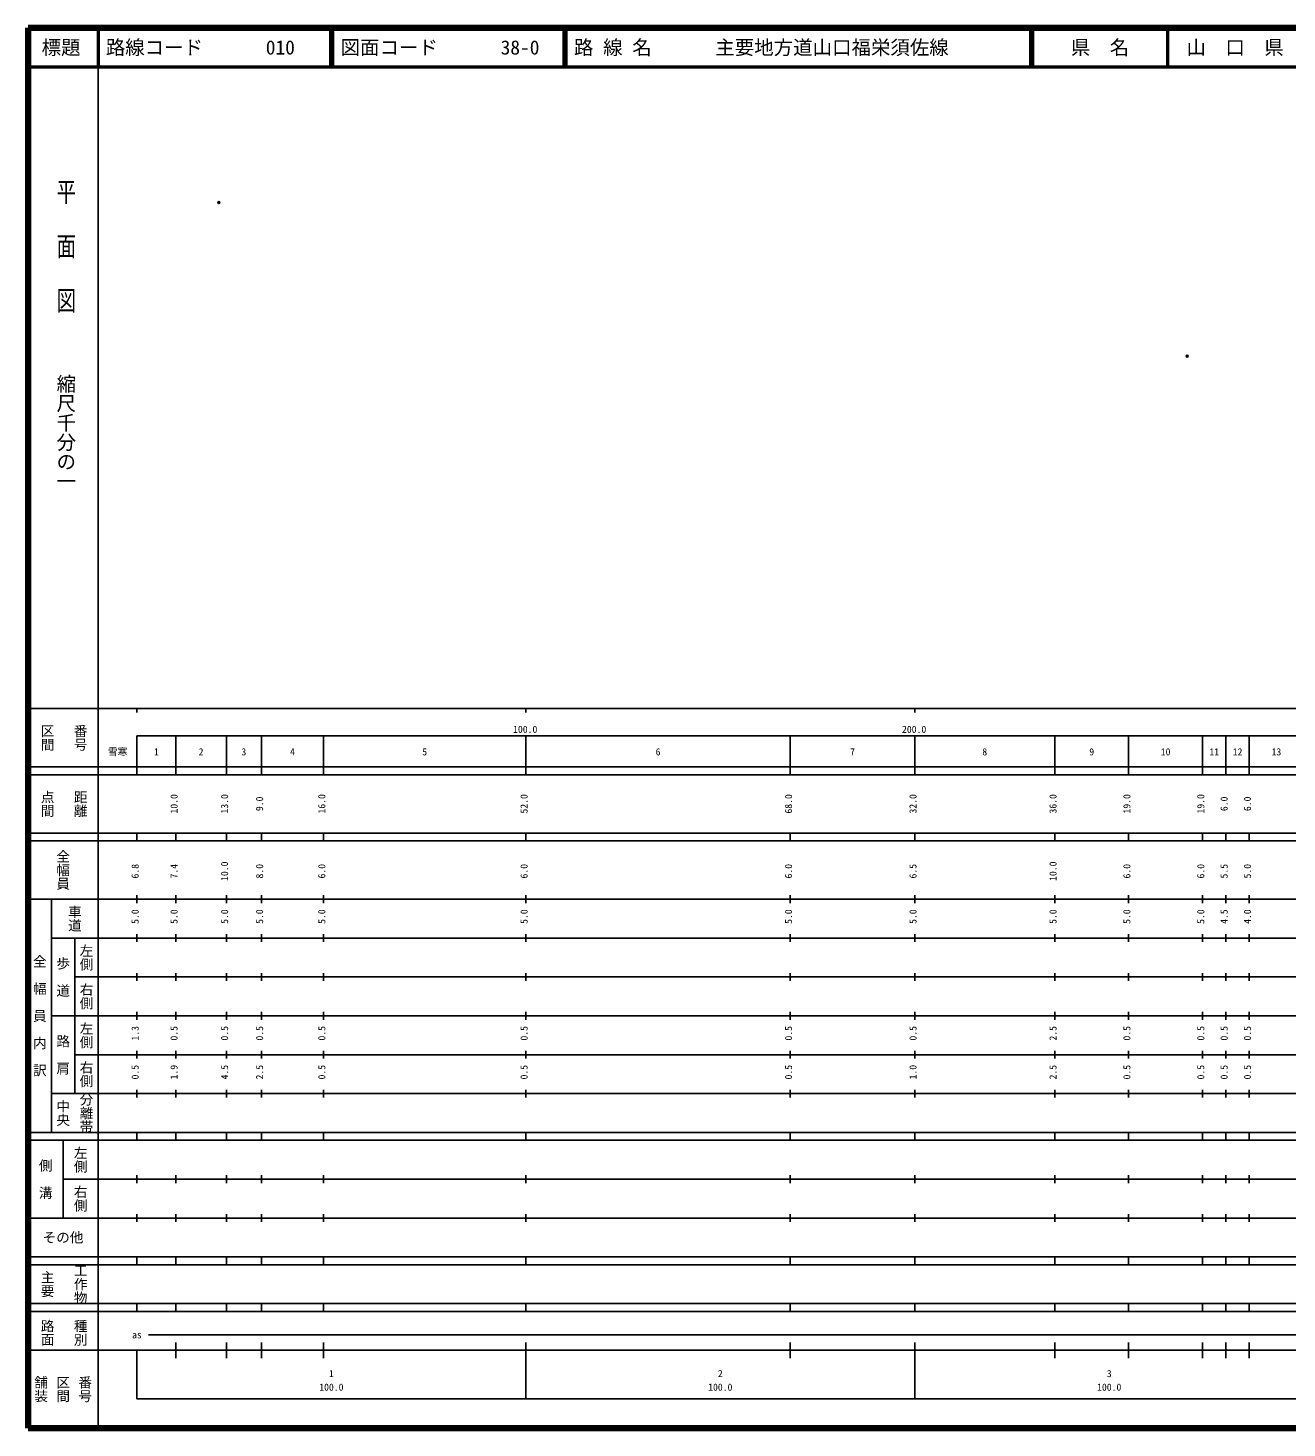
# Model space of a CAD drawing. Units: millimetres on the paper. Extents: x 40 to 680, y 20 to 380.
# Drawn here: x 40 to 363.7, y 20 to 380 of the extents above; entities that cross this region are included whole.
import ezdxf
from ezdxf.enums import TextEntityAlignment as Align

# ---------------------------------------------------------------- set-up
doc = ezdxf.new("R2010")
doc.units = ezdxf.units.MM
doc.header["$PDMODE"] = 32
doc.header["$PDSIZE"] = 0.5
doc.layers.add('M-OTRS', color=6, linetype='Continuous')
doc.layers.add('M-TTL-TXT', color=7, linetype='Continuous')
for name, color, linetype, lineweight in [('M-TTL', 2, 'Continuous', 140), ('M-TTL-BAND', 7, 'Continuous', 25), ('M-TTL-LINE', 7, 'Continuous', 50)]:
    doc.layers.add(name, color=color, linetype=linetype, lineweight=lineweight)
doc.styles.add('@ＭＳ ゴシック', font='')
doc.styles.add('ＭＳ ゴシック', font='')
doc.styles.get('@ＭＳ ゴシック').set_extended_font_data('@MS Gothic')
doc.styles.get('ＭＳ ゴシック').set_extended_font_data('MS Gothic')

msp = doc.modelspace()

# ---------------------------------------------------------------- linework, layer by layer
at = {"layer": 'M-OTRS'}
for p in [(89.096, 335.111), (338.039, 295.608)]:
    msp.add_point(p, dxfattribs=at)
at = {"layer": 'M-TTL'}
for p, q in [((40, 380), (40, 20)), ((680, 380), (40, 380)), ((40, 20), (680, 20))]:
    msp.add_line(p, q, dxfattribs=at)
at = {"layer": 'M-TTL-BAND'}
for p, q in [((58, 370), (58, 20)), ((40, 205), (579, 205)), ((68, 205), (68, 204)), ((168, 205), (168, 204)), ((268, 205), (268, 204)), ((68, 198), (579, 198)), ((68, 198), (68, 188)), ((78, 188), (78, 198)), ((91, 188), (91, 198)), ((100, 188), (100, 198)), ((116, 188), (116, 198)), ((168, 188), (168, 198)), ((236, 188), (236, 198)), ((268, 188), (268, 198)), ((304, 188), (304, 198)), ((323, 188), (323, 198)), ((342, 188), (342, 198)), ((348, 188), (348, 198)), ((354, 188), (354, 198)), ((40, 190), (579, 190)), ((40, 188), (579, 188)), ((40, 173), (579, 173)), ((68, 171), (68, 173)), ((78, 171), (78, 173)), ((91, 171), (91, 173)), ((100, 171), (100, 173)), ((116, 171), (116, 173)), ((168, 171), (168, 173)), ((236, 171), (236, 173)), ((268, 171), (268, 173)), ((304, 171), (304, 173)), ((323, 171), (323, 173)), ((342, 171), (342, 173)), ((348, 171), (348, 173)), ((354, 171), (354, 173)), ((40, 171), (579, 171)), ((40, 156), (579, 156)), ((46, 96), (46, 156)), ((68, 155), (68, 157)), ((78, 155), (78, 157)), ((91, 155), (91, 157)), ((100, 155), (100, 157)), ((116, 155), (116, 157)), ((168, 155), (168, 157)), ((236, 155), (236, 157)), ((268, 155), (268, 157)), ((304, 155), (304, 157)), ((323, 155), (323, 157)), ((342, 155), (342, 157)), ((348, 155), (348, 157)), ((354, 155), (354, 157)), ((46, 146), (579, 146)), ((52, 146), (52, 106)), ((68, 145), (68, 147)), ((78, 145), (78, 147)), ((91, 145), (91, 147)), ((100, 145), (100, 147)), ((116, 145), (116, 147)), ((168, 145), (168, 147)), ((236, 145), (236, 147)), ((268, 145), (268, 147)), ((304, 145), (304, 147)), ((323, 145), (323, 147)), ((342, 145), (342, 147)), ((348, 145), (348, 147)), ((354, 145), (354, 147)), ((68, 135), (68, 137)), ((78, 135), (78, 137)), ((91, 135), (91, 137)), ((100, 135), (100, 137)), ((116, 135), (116, 137)), ((168, 135), (168, 137)), ((236, 135), (236, 137)), ((268, 135), (268, 137)), ((304, 135), (304, 137)), ((323, 135), (323, 137)), ((342, 135), (342, 137)), ((348, 135), (348, 137)), ((354, 135), (354, 137)), ((52, 136), (579, 136)), ((46, 126), (579, 126)), ((68, 125), (68, 127)), ((78, 125), (78, 127)), ((91, 125), (91, 127)), ((100, 125), (100, 127)), ((116, 125), (116, 127)), ((168, 125), (168, 127)), ((236, 125), (236, 127)), ((268, 125), (268, 127)), ((304, 125), (304, 127)), ((323, 125), (323, 127)), ((342, 125), (342, 127)), ((348, 125), (348, 127)), ((354, 125), (354, 127)), ((52, 116), (579, 116)), ((68, 115), (68, 117)), ((78, 115), (78, 117)), ((91, 115), (91, 117)), ((100, 115), (100, 117)), ((116, 115), (116, 117)), ((168, 115), (168, 117)), ((236, 115), (236, 117)), ((268, 115), (268, 117)), ((304, 115), (304, 117)), ((323, 115), (323, 117)), ((342, 115), (342, 117)), ((348, 115), (348, 117)), ((354, 115), (354, 117)), ((46, 106), (579, 106)), ((68, 105), (68, 107)), ((78, 105), (78, 107)), ((91, 105), (91, 107)), ((100, 105), (100, 107)), ((116, 105), (116, 107)), ((168, 105), (168, 107)), ((236, 105), (236, 107)), ((268, 105), (268, 107)), ((304, 105), (304, 107)), ((323, 105), (323, 107)), ((342, 105), (342, 107)), ((348, 105), (348, 107)), ((354, 105), (354, 107)), ((40, 96), (579, 96)), ((40, 94), (579, 94)), ((49, 94), (49, 74)), ((68, 94), (68, 96)), ((78, 94), (78, 96)), ((91, 94), (91, 96)), ((100, 94), (100, 96)), ((116, 94), (116, 96)), ((168, 94), (168, 96)), ((236, 94), (236, 96)), ((268, 94), (268, 96)), ((304, 94), (304, 96)), ((323, 94), (323, 96)), ((342, 94), (342, 96)), ((348, 94), (348, 96)), ((354, 94), (354, 96)), ((49, 84), (579, 84)), ((68, 83), (68, 85)), ((78, 83), (78, 85)), ((91, 83), (91, 85)), ((100, 83), (100, 85)), ((116, 83), (116, 85)), ((168, 83), (168, 85)), ((236, 83), (236, 85)), ((268, 83), (268, 85)), ((304, 83), (304, 85)), ((323, 83), (323, 85)), ((342, 83), (342, 85)), ((348, 83), (348, 85)), ((354, 83), (354, 85)), ((40, 74), (579, 74)), ((68, 73), (68, 75)), ((78, 73), (78, 75)), ((91, 73), (91, 75)), ((100, 73), (100, 75)), ((116, 73), (116, 75)), ((168, 73), (168, 75)), ((236, 73), (236, 75)), ((268, 73), (268, 75)), ((304, 73), (304, 75)), ((323, 73), (323, 75)), ((342, 73), (342, 75)), ((348, 73), (348, 75)), ((354, 73), (354, 75)), ((40, 64), (579, 64)), ((40, 62), (579, 62)), ((68, 62), (68, 64)), ((78, 62), (78, 64)), ((91, 62), (91, 64)), ((100, 62), (100, 64)), ((116, 62), (116, 64)), ((168, 62), (168, 64)), ((236, 62), (236, 64)), ((268, 62), (268, 64)), ((304, 62), (304, 64)), ((323, 62), (323, 64)), ((342, 62), (342, 64)), ((348, 62), (348, 64)), ((354, 62), (354, 64)), ((40, 52), (579, 52)), ((68, 50), (68, 52)), ((78, 50), (78, 52)), ((91, 50), (91, 52)), ((100, 50), (100, 52)), ((116, 50), (116, 52)), ((168, 50), (168, 52)), ((236, 50), (236, 52)), ((268, 50), (268, 52)), ((304, 50), (304, 52)), ((323, 50), (323, 52)), ((342, 50), (342, 52)), ((348, 50), (348, 52)), ((354, 50), (354, 52)), ((40, 50), (579, 50)), ((71, 44), (563, 44)), ((40, 40), (579, 40)), ((68, 40), (68, 27.5)), ((78, 38), (78, 42)), ((91, 38), (91, 42)), ((100, 38), (100, 42)), ((116, 38), (116, 42)), ((168, 27.5), (168, 42)), ((236, 38), (236, 42)), ((268, 27.5), (268, 42)), ((304, 38), (304, 42)), ((323, 38), (323, 42)), ((342, 38), (342, 42)), ((348, 38), (348, 42)), ((354, 38), (354, 42)), ((68, 27.5), (579, 27.5))]:
    msp.add_line(p, q, dxfattribs=at)
at = {"layer": 'M-TTL-LINE'}
for p, q in [((58, 380), (58, 370)), ((117.75, 380), (117.75, 370)), ((118.25, 380), (118.25, 370)), ((177.75, 380), (177.75, 370)), ((178.25, 380), (178.25, 370)), ((297.75, 380), (297.75, 370)), ((298.25, 380), (298.25, 370)), ((333, 380), (333, 370)), ((40, 370), (680, 370))]:
    msp.add_line(p, q, dxfattribs=at)

# ---------------------------------------------------------------- texts
at = {"layer": 'M-TTL-BAND', "style": '@ＭＳ ゴシック', "width": 1.4}
msp.add_text('平  面  図', height=3.666, rotation=270, dxfattribs=at).set_placement((49.777, 306.475), align=Align.MIDDLE_RIGHT)
at = {"layer": 'M-TTL-BAND', "style": '@ＭＳ ゴシック'}
msp.add_text('縮尺千分の一', height=3.666, rotation=270, dxfattribs=at).set_placement((49.777, 261.03), align=Align.MIDDLE_RIGHT)
for s, p in [('区間', (45, 197.5)), ('番号', (53.5, 197.5)), ('点間', (45, 180.5)), ('距離', (53.5, 180.5)), ('全幅員', (49, 163.5)), ('車道', (52, 151)), ('左側', (55, 141)), ('全\u3000幅\u3000員\u3000内\u3000訳', (43, 126)), ('歩\u3000道', (49, 136)), ('右側', (55, 131)), ('左側', (55, 121)), ('路\u3000肩', (49, 116)), ('右側', (55, 111)), ('分離帯', (55, 101)), ('中央', (49, 101)), ('左側', (53.5, 89)), ('側\u3000溝', (44.5, 84)), ('右側', (53.5, 79)), ('工作物', (53.5, 57)), ('主要', (45, 57)), ('路面', (45, 44.5)), ('種別', (53.5, 44.5)), ('舗装', (43.333, 30)), ('区間', (49, 30)), ('番号', (54.667, 30))]:
    msp.add_text(s, height=2.566, rotation=270, dxfattribs=at).set_placement(p, align=Align.MIDDLE_CENTER)
at = {"layer": 'M-TTL-BAND', "style": 'ＭＳ ゴシック'}
for s, p in [('100.0', (167.844, 198.195)), ('200.0', (267.844, 198.195)), ('雪寒', (63.035, 192.405)), ('1', (73, 192.405)), ('2', (84.5, 192.405)), ('3', (95.5, 192.405)), ('4', (108, 192.405)), ('5', (142, 192.405)), ('6', (202, 192.405)), ('7', (252, 192.405)), ('8', (286, 192.405)), ('9', (313.5, 192.405)), ('10', (332.5, 192.405)), ('11', (345, 192.405)), ('12', (351, 192.405)), ('13', (361, 192.405)), ('as', (68, 42.5)), ('1', (118, 32.523)), ('2', (218, 32.523)), ('3', (318, 32.523)), ('100.0', (118, 29.033)), ('100.0', (218, 29.033)), ('100.0', (318, 29.033))]:
    msp.add_text(s, height=1.833, dxfattribs=at).set_placement(p, align=Align.BOTTOM_CENTER)
for s, p in [('10.0', (79, 180.5)), ('13.0', (92, 180.5)), ('9.0', (101, 180.5)), ('16.0', (117, 180.5)), ('52.0', (169, 180.5)), ('68.0', (237, 180.5)), ('32.0', (269, 180.5)), ('36.0', (305, 180.5)), ('19.0', (324, 180.5)), ('19.0', (343, 180.5)), ('6.0', (349, 180.5)), ('6.0', (355, 180.5)), ('6.8', (69, 163.174)), ('7.4', (79, 163.174)), ('10.0', (92, 163.174)), ('8.0', (101, 163.174)), ('6.0', (117, 163.174)), ('6.0', (169, 163.174)), ('6.0', (237, 163.174)), ('6.5', (269, 163.174)), ('10.0', (305, 163.174)), ('6.0', (324, 163.174)), ('6.0', (343, 163.174)), ('5.5', (349, 163.174)), ('5.0', (355, 163.174)), ('5.0', (69, 151.5)), ('5.0', (79, 151.5)), ('5.0', (92, 151.5)), ('5.0', (101, 151.5)), ('5.0', (117, 151.5)), ('5.0', (169, 151.5)), ('5.0', (237, 151.5)), ('5.0', (269, 151.5)), ('5.0', (305, 151.5)), ('5.0', (324, 151.5)), ('5.0', (343, 151.5)), ('4.5', (349, 151.5)), ('4.0', (355, 151.5)), ('1.3', (69, 121.5)), ('0.5', (79, 121.5)), ('0.5', (92, 121.5)), ('0.5', (101, 121.5)), ('0.5', (117, 121.5)), ('0.5', (169, 121.5)), ('0.5', (237, 121.5)), ('0.5', (269, 121.5)), ('2.5', (305, 121.5)), ('0.5', (324, 121.5)), ('0.5', (343, 121.5)), ('0.5', (349, 121.5)), ('0.5', (355, 121.5)), ('0.5', (69, 111.5)), ('1.9', (79, 111.5)), ('4.5', (92, 111.5)), ('2.5', (101, 111.5)), ('0.5', (117, 111.5)), ('0.5', (169, 111.5)), ('0.5', (237, 111.5)), ('1.0', (269, 111.5)), ('2.5', (305, 111.5)), ('0.5', (324, 111.5)), ('0.5', (343, 111.5)), ('0.5', (349, 111.5)), ('0.5', (355, 111.5))]:
    msp.add_text(s, height=1.833, rotation=90, dxfattribs=at).set_placement(p, align=Align.BOTTOM_CENTER)
msp.add_text('その他', height=2.566, dxfattribs=at).set_placement((49, 69), align=Align.MIDDLE_CENTER)
at = {"layer": 'M-TTL-TXT', "style": 'ＭＳ ゴシック'}
for s, p in [('標題', (48.5, 375)), ('県\u3000名', (315.625, 375)), ('山\u3000口\u3000県', (350.375, 375))]:
    msp.add_text(s, height=3.666, dxfattribs=at).set_placement(p, align=Align.MIDDLE_CENTER)
for s, p in [('路線コード', (60, 375)), ('010', (101.142, 375)), ('図面コード', (120.38, 375)), ('38-0', (161.521, 375)), ('路 線 名', (180.38, 375)), ('主要地方道山口福栄須佐線', (216.734, 375))]:
    msp.add_text(s, height=3.666, dxfattribs=at).set_placement(p, align=Align.MIDDLE_LEFT)

doc.saveas('drawing.dxf')
